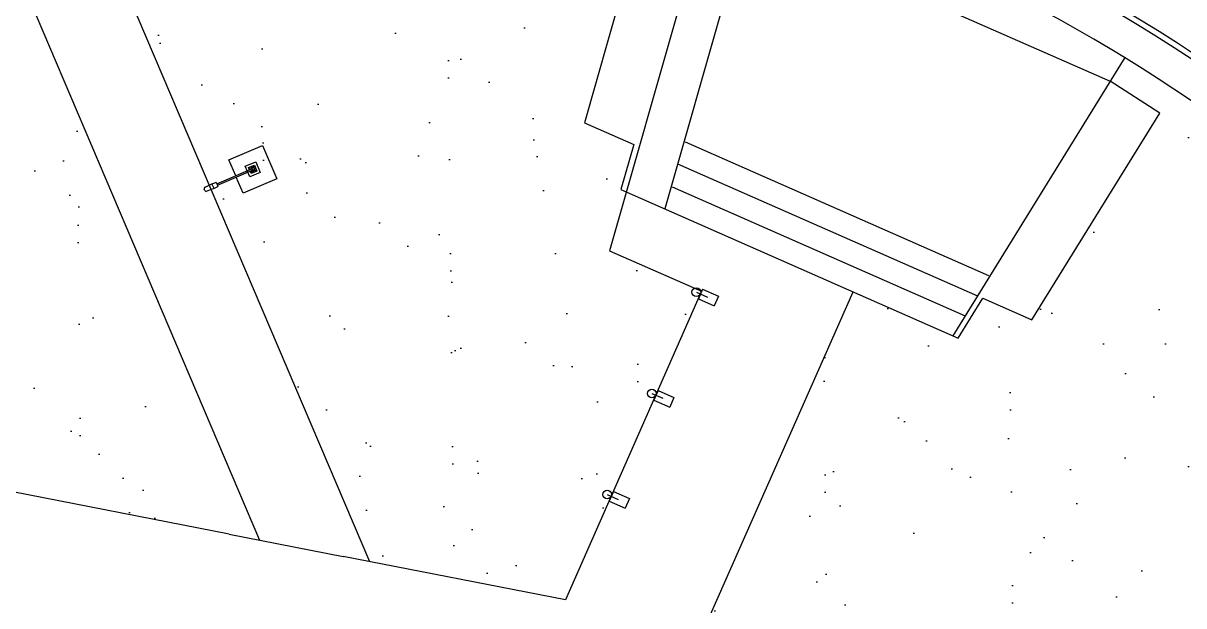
# Model space of a CAD drawing. Header units: metres. Extents: x 1796 to 2240, y -1398 to -999.
# Drawn here: x 2004.7 to 2054.8, y -1213.2 to -1188 of the extents above; entities that cross this region are included whole.
import ezdxf

# ---------------------------------------------------------------- set-up
doc = ezdxf.new("R2010")
doc.units = ezdxf.units.M
doc.header["$MEASUREMENT"] = 0
doc.layers.add('ARQUITETURA', color=253, linetype='CONTINUOUS')
pattern_1 = [(350.62296, (1466.5355, -762.2295), (4.089919, 4.08927), [0, -4.56, 0, -5.1, 0, -4.875]), (320.623, (1466.5355, -762.2295), (9.808834, 1.91215), [0, -2.46, 0, -4.11, 0, -1.575]), (280.62296, (1464.013, -759.536), (6.39856, -6.807323), [0, -1.5, 0, -5.4, 0, -7.05]), (270.623, (1464.013, -759.536), (8.08648, -4.78256), [0, -0.75, 0, -3.54, 0, -4.05])]

msp = doc.modelspace()

# ---------------------------------------------------------------- hatches: boundary and pattern name
at = {"layer": 'ARQUITETURA'}
h = msp.add_hatch(dxfattribs=at)
h.set_pattern_fill('AR-SAND', color=116, scale=3, angle=-46.877, style=0)
h.set_pattern_definition(pattern_1)
h.paths.add_polyline_path([(2005.926, -1176.011), (2011.481, -1177.051), (2011.762, -1182.232), (2013.85, -1188.788), (2015.045, -1193.275), (2016.47, -1200.453), (2020.438, -1211.407), (2019.663, -1211.256), (2004.648, -1175.957), (2004.347, -1174.315), (2005.515, -1174.1)])
edge = h.paths.add_edge_path()
edge.add_line((2001.722, -1179.297), (1999.392, -1178.857))
edge.add_line((1999.392, -1178.857), (2000.761, -1183.752))
edge.add_line((2000.761, -1183.752), (2002.49, -1184.228))
edge.add_line((2002.49, -1184.228), (2004.036, -1186.015))
edge.add_line((2004.036, -1186.015), (2004.69, -1192.706))
edge.add_line((2004.69, -1192.706), (2007.184, -1195.369))
edge.add_line((2007.184, -1195.369), (2009.963, -1201.075))
edge.add_line((2009.963, -1201.075), (2013.609, -1210.073))
edge.add_line((2013.609, -1210.073), (2014.922, -1210.329))
edge.add_line((2014.922, -1210.329), (2001.72, -1179.293))
h = msp.add_hatch(dxfattribs=at)
h.set_pattern_fill('AR-SAND', color=116, scale=3, angle=-46.877, style=0)
h.set_pattern_definition(pattern_1)
h.paths.add_polyline_path([(2034.003, -1199.578), (2030.034, -1197.824), (2030.756, -1195.285), (2030.525, -1195.183), (2031.078, -1193.241), (2028.953, -1192.304), (2031.828, -1182.199), (2034.292, -1182.856), (2034.62, -1181.702, 0.00088), (2034.38, -1181.633), (2031.277, -1180.832), (2028.142, -1180.171), (2017.035, -1178.091), (2010.572, -1176.881), (2018.535, -1211.035), (2028.131, -1212.91)])
h = msp.add_hatch(dxfattribs=at)
h.set_pattern_fill('AR-SAND', color=116, scale=3, angle=-46.877, style=0)
h.set_pattern_definition(pattern_1)
edge = h.paths.add_edge_path()
edge.add_arc((1971.325, -1273.05), 92, 93.82041, 111.90763)
edge.add_line((1936.999, -1187.694), (1937.559, -1189.085))
edge.add_arc((1971.325, -1273.05), 90.5, 111.90763, 114.20354)
edge.add_line((1934.222, -1190.505), (1933.608, -1189.137))
edge.add_arc((1971.325, -1273.05), 92, 114.20328, 121.57407)
edge.add_line((1923.154, -1194.669), (1910.162, -1202.654))
edge.add_line((1910.162, -1202.654), (1908.838, -1200.501))
edge.add_arc((1971.325, -1273.05), 95.75, 93.77161, 130.73854, ccw=False)
edge.add_line((1965.027, -1177.507), (1965.195, -1181.254))
edge = h.paths.add_edge_path()
edge.add_arc((1971.325, -1273.05), 92, 79.39324, 91.32909)
edge.add_line((1969.191, -1181.075), (1969.023, -1177.328))
edge.add_arc((1971.325, -1273.05), 95.75, 79.39324, 91.37788, ccw=False)
edge.add_line((1988.95, -1178.936), (2001.352, -1181.259))
edge.add_line((2001.352, -1181.259), (2013.609, -1210.073))
edge.add_line((2013.609, -1210.073), (1999.373, -1207.291))
edge.add_line((1999.373, -1207.291), (1985.934, -1214.289))
edge.add_line((1985.934, -1214.289), (1979.219, -1214.591))
edge.add_line((1979.219, -1214.591), (1980.336, -1202.624))
edge.add_arc((1971.325, -1273.05), 71, 79.39324, 82.70853, ccw=False)
edge.add_line((1984.394, -1203.263), (1999.541, -1206.1))
edge.add_arc((2068.683, -1199.209), 69.485, 169.39324, 185.69147, ccw=False)
edge.add_line((2000.386, -1186.419), (1987.983, -1184.096))
edge.add_line((1987.983, -1184.096), (1988.26, -1182.622))
h = msp.add_hatch(dxfattribs=at)
h.set_pattern_fill('AR-SAND', color=116, scale=3, angle=-46.877, style=0)
h.set_pattern_definition(pattern_1)
edge = h.paths.add_edge_path(flags=16)
edge.add_arc((2066.287, -1207.214), 1.5, 0, 360)
edge = h.paths.add_edge_path(flags=16)
edge.add_arc((2057.599, -1198.564), 1.5, 0, 360)
edge = h.paths.add_edge_path(flags=16)
edge.add_arc((2073.665, -1217.85), 1.5, 0, 360)
edge = h.paths.add_edge_path()
edge.add_line((2077.352, -1309.792), (2085.445, -1302.211))
edge.add_line((2085.445, -1302.211), (2073.239, -1273.427))
edge.add_line((2073.239, -1273.427), (2067.011, -1271.396))
edge.add_line((2067.011, -1271.396), (2078.13, -1237.298))
edge.add_line((2078.13, -1237.298), (2099.861, -1244.384))
edge.add_line((2099.861, -1244.384), (2105.891, -1225.893))
edge.add_line((2105.891, -1225.893), (2099.905, -1223.941))
edge.add_line((2099.905, -1223.941), (2088.659, -1230.952))
edge.add_line((2088.659, -1230.952), (2087.386, -1231.745))
edge.add_line((2087.386, -1231.745), (2081.302, -1221.986))
edge.add_line((2081.302, -1221.986), (2075.324, -1212.397))
edge.add_arc((2015.073, -1249.958), 71, 31.93963, 58.40362)
edge.add_line((2052.273, -1189.483), (2051.642, -1190.504))
edge.add_line((2051.642, -1190.504), (2053.79, -1191.88))
edge.add_line((2053.79, -1191.88), (2048.269, -1200.819))
edge.add_line((2048.269, -1200.819), (2046.144, -1199.883))
edge.add_line((2046.144, -1199.883), (2045.083, -1201.601))
edge.add_line((2045.083, -1201.601), (2040.549, -1199.602))
edge.add_line((2040.549, -1199.602), (2026.147, -1232.207))
edge.add_line((2026.147, -1232.207), (2038.654, -1250.543))
edge.add_line((2038.654, -1250.543), (2041.807, -1254.475))
edge.add_line((2041.807, -1254.475), (2044.458, -1252.416))
edge.add_arc((2056.298, -1243.206), 15, -76.2429, 217.8803, ccw=False)
edge.add_line((2059.865, -1257.775), (2060.07, -1259.076))
edge.add_line((2060.07, -1259.076), (2062.972, -1258.62))
edge.add_line((2062.972, -1258.62), (2063.461, -1261.731))
edge.add_line((2063.461, -1261.731), (2056.398, -1262.842))
edge.add_line((2056.398, -1262.842), (2055.909, -1259.731))
edge.add_line((2055.909, -1259.731), (2057.581, -1259.468))
edge.add_line((2057.581, -1259.468), (2057.377, -1258.167))
edge.add_arc((2056.298, -1243.206), 15, 229.7345, 274.1253, ccw=False)
edge.add_line((2046.603, -1254.651), (2042.748, -1259.156))
edge.add_line((2042.748, -1259.156), (2047.014, -1260.547))
edge.add_line((2047.014, -1260.547), (2045.299, -1265.809))
edge.add_line((2045.299, -1265.809), (2040.345, -1264.193))
edge.add_line((2040.345, -1264.193), (2039.012, -1268.282))
edge.add_line((2039.012, -1268.282), (2061.183, -1275.512))
edge.add_line((2061.183, -1275.512), (2054.053, -1297.379))
edge.add_line((2054.053, -1297.379), (2078.772, -1305.439))
edge.add_line((2078.772, -1305.439), (2077.352, -1309.792))

# ---------------------------------------------------------------- linework, layer by layer
for p, q in [((2004.648, -1175.957), (2019.663, -1211.256)), ((2001.72, -1179.293), (2014.922, -1210.329)), ((2034.622, -1181.696), (2030.034, -1197.824)), ((2031.828, -1182.199), (2028.953, -1192.304)), ((2034.292, -1182.856), (2051.642, -1190.504)), ((2035.756, -1184.288), (2032.419, -1196.018)), ((2052.273, -1189.483), (2044.852, -1201.499)), ((2053.79, -1191.88), (2051.642, -1190.504)), ((2048.269, -1200.819), (2053.79, -1191.88)), ((2028.953, -1192.304), (2031.078, -1193.241)), ((2033.291, -1193.124), (2046.4, -1198.903)), ((2013.594, -1193.892), (2015.045, -1193.275)), ((2015.045, -1193.275), (2015.662, -1194.726)), ((2031.078, -1193.241), (2030.525, -1195.183)), ((2013.89, -1194.588), (2013.594, -1193.892)), ((2014.305, -1194.179), (2014.758, -1193.986)), ((2014.447, -1194.236), (2014.701, -1194.128)), ((2014.701, -1194.128), (2014.809, -1194.382)), ((2014.758, -1193.986), (2014.951, -1194.439)), ((2032.971, -1194.076), (2045.913, -1199.781)), ((2013.078, -1194.933), (2014.615, -1194.28)), ((2013.101, -1194.988), (2014.638, -1194.334)), ((2014.498, -1194.632), (2014.305, -1194.179)), ((2014.488, -1194.334), (2014.447, -1194.236)), ((2014.509, -1194.25), (2014.482, -1194.261)), ((2014.501, -1194.269), (2014.49, -1194.242)), ((2014.951, -1194.439), (2014.498, -1194.632)), ((2014.555, -1194.49), (2014.512, -1194.388)), ((2014.809, -1194.382), (2014.555, -1194.49)), ((2014.588, -1194.436), (2014.561, -1194.447)), ((2014.569, -1194.428), (2014.58, -1194.455)), ((2014.572, -1194.183), (2014.591, -1194.228)), ((2014.576, -1194.181), (2014.596, -1194.226)), ((2014.611, -1194.346), (2014.588, -1194.291)), ((2014.638, -1194.334), (2014.615, -1194.28)), ((2014.629, -1194.306), (2014.625, -1194.308)), ((2014.625, -1194.308), (2014.627, -1194.312)), ((2014.631, -1194.31), (2014.625, -1194.308)), ((2014.629, -1194.306), (2014.627, -1194.312)), ((2014.631, -1194.31), (2014.627, -1194.312)), ((2014.629, -1194.306), (2014.631, -1194.31)), ((2014.661, -1194.392), (2014.68, -1194.437)), ((2014.665, -1194.39), (2014.684, -1194.435)), ((2014.668, -1194.182), (2014.695, -1194.171)), ((2014.676, -1194.163), (2014.687, -1194.19)), ((2014.754, -1194.253), (2014.709, -1194.272)), ((2014.756, -1194.257), (2014.711, -1194.277)), ((2014.774, -1194.357), (2014.747, -1194.368)), ((2014.755, -1194.349), (2014.766, -1194.376)), ((2012.571, -1195.073), (2012.864, -1194.933)), ((2012.864, -1194.933), (2013.033, -1194.878)), ((2012.953, -1195.142), (2012.864, -1194.933)), ((2013.11, -1195.059), (2012.953, -1195.142)), ((2013.059, -1194.888), (2013.121, -1195.033)), ((2014.211, -1195.343), (2013.913, -1194.643)), ((2015.662, -1194.726), (2014.211, -1195.343)), ((2032.738, -1195.066), (2045.383, -1200.64)), ((2012.548, -1195.214), (2012.532, -1195.175)), ((2012.953, -1195.142), (2012.649, -1195.257)), ((2030.525, -1195.183), (2045.083, -1201.601)), ((2030.034, -1197.824), (2034.003, -1199.578)), ((2026.147, -1232.207), (2040.549, -1199.602)), ((2034.003, -1199.578), (2028.131, -1212.91)), ((2033.779, -1199.62), (2034.26, -1199.832)), ((2034.05, -1199.494), (2033.869, -1199.905)), ((2034.05, -1199.494), (2034.736, -1199.796)), ((2033.869, -1199.905), (2034.555, -1200.208)), ((2034.736, -1199.796), (2034.555, -1200.208)), ((2045.083, -1201.601), (2046.144, -1199.883)), ((2046.144, -1199.883), (2048.269, -1200.819)), ((2031.854, -1203.992), (2032.334, -1204.203)), ((2032.125, -1203.865), (2031.943, -1204.277)), ((2032.125, -1203.865), (2032.811, -1204.167)), ((2031.943, -1204.277), (2032.63, -1204.579)), ((2032.811, -1204.167), (2032.63, -1204.579)), ((2013.609, -1210.073), (1999.373, -1207.291)), ((2029.929, -1208.363), (2030.409, -1208.575)), ((2030.199, -1208.236), (2030.018, -1208.648)), ((2030.018, -1208.648), (2030.704, -1208.951)), ((2030.199, -1208.236), (2030.886, -1208.539)), ((2030.886, -1208.539), (2030.704, -1208.951)), ((2013.609, -1210.073), (2018.535, -1211.035)), ((2028.131, -1212.91), (2018.535, -1211.035))]:
    msp.add_line(p, q, dxfattribs=at)
msp.add_lwpolyline([(2006.496, -1174.337), (2028.464, -1178.451, -0.210066), (2076.809, -1211.471)], format="xyb", dxfattribs=at)
for centre, radius in [((2014.495, -1194.256), 0.00985), ((2014.574, -1194.442), 0.00985), ((2014.681, -1194.177), 0.00985), ((2014.76, -1194.362), 0.00985), ((2033.779, -1199.62), 0.188), ((2031.854, -1203.992), 0.188), ((2029.929, -1208.363), 0.188)]:
    msp.add_circle(centre, radius, dxfattribs=at)
for centre, radius, start, end in [((2015.073, -1249.958), 90.5, 31.93963, 79.39324), ((2015.073, -1249.958), 90.25, 31.93963, 79.39324), ((2015.073, -1249.958), 72.5, 31.93963, 79.39324), ((2015.073, -1249.958), 71, 31.93963, 74.22149), ((2014.628, -1194.309), 0.0887, 220.8344, 181.8743), ((2014.628, -1194.309), 0.0798, 222.8896, 179.3874), ((2012.605, -1195.144), 0.0788, 115.4555, 203.0428), ((2013.041, -1194.896), 0.0197, 23.0428, 113.0428), ((2013.103, -1195.041), 0.0197, 293.0428, 23.0428), ((2012.621, -1195.183), 0.0788, 203.0428, 290.6301), ((2068.683, -1199.209), 65.973, 177.1722, 198.33126)]:
    msp.add_arc(centre, radius, start, end, dxfattribs=at)

doc.saveas('drawing.dxf')
